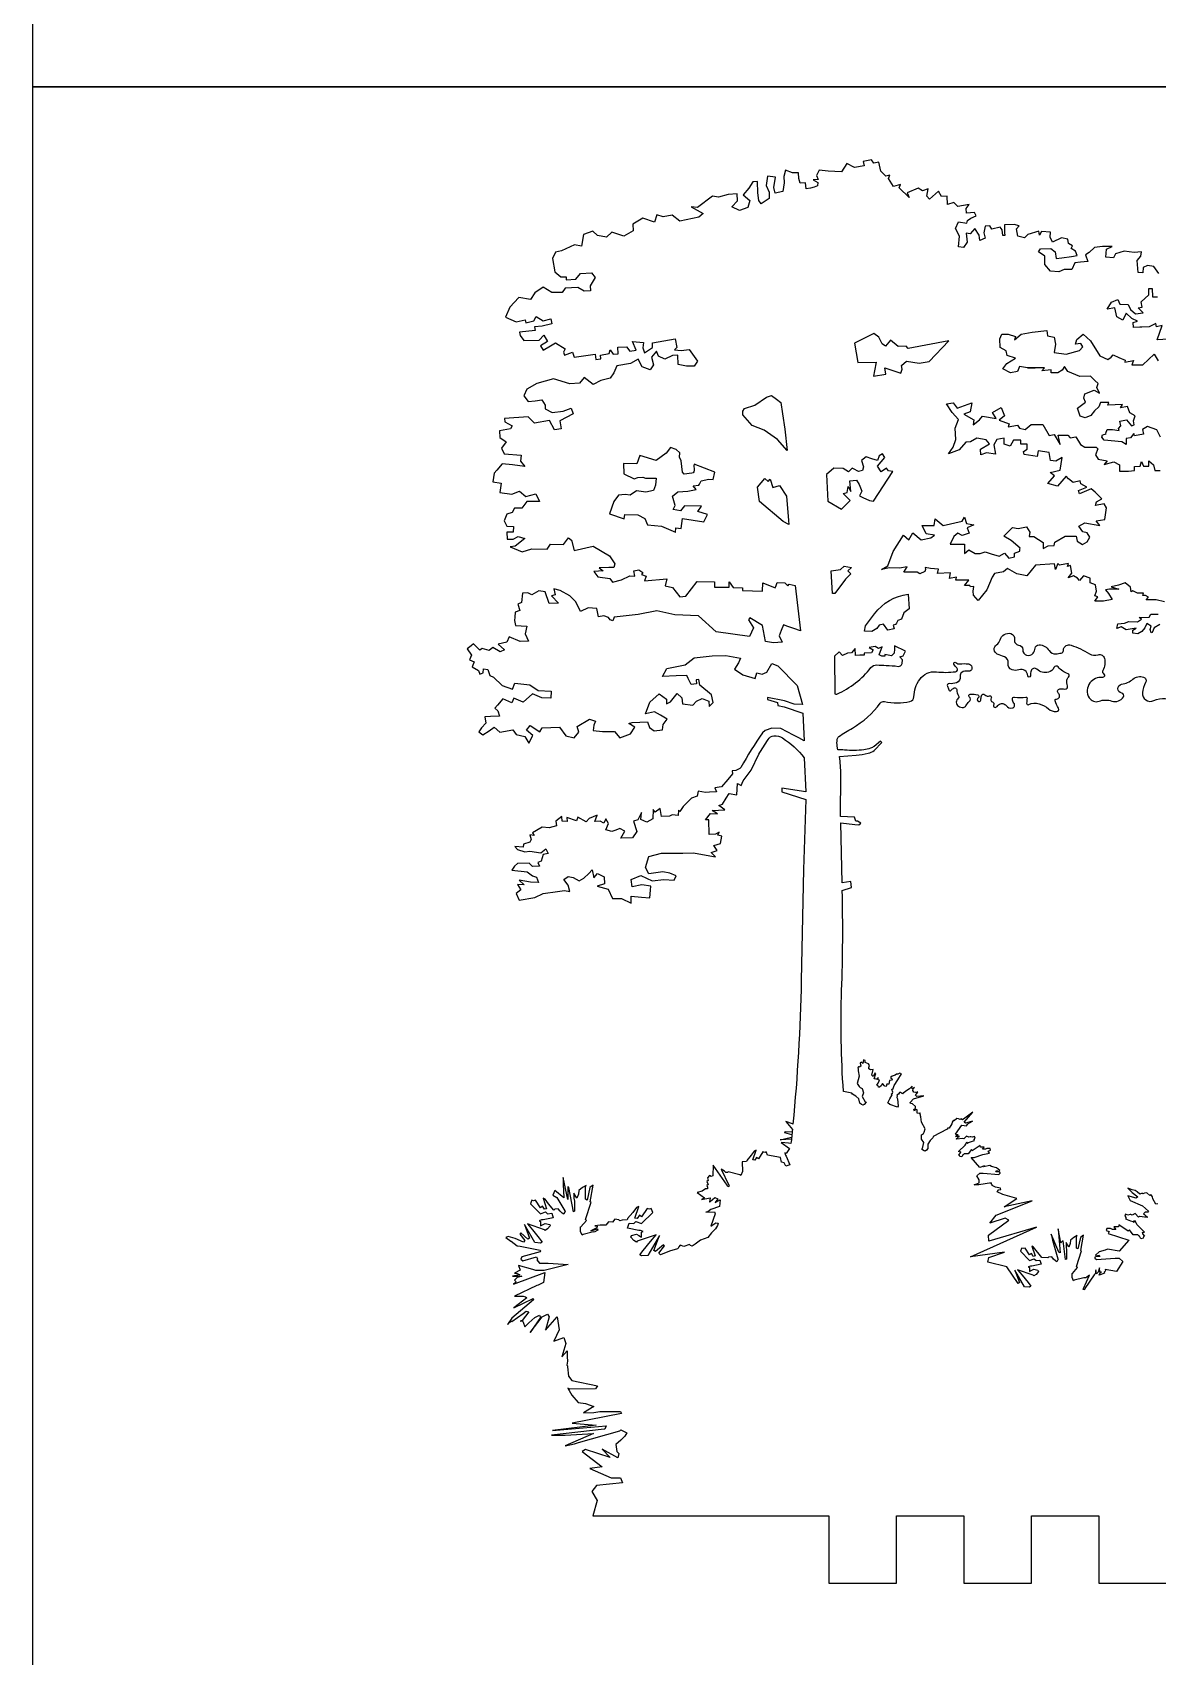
# Model space of a CAD drawing. Header units: millimetres. Extents: x 351 to 3123, y -188 to 617.
# Drawn here: x 350.5 to 517.2, y 54.1 to 295 of the extents above; entities that cross this region are included whole.
import ezdxf

# ---------------------------------------------------------------- set-up
doc = ezdxf.new("R2010")
doc.units = ezdxf.units.MM
doc.header["$LTSCALE"] = 25.4
doc.layers.add('animals', color=130, linetype='Continuous')
doc.layers.add('cut_through', color=3, linetype='Continuous')

msp = doc.modelspace()

# ---------------------------------------------------------------- linework, layer by layer
at = {"layer": 'animals'}
for points in [[(350.51, 286.92), (800.51, 286.92), (800.51, 616.92), (350.51, 616.92)], [(350.51, 49.32), (674.51, 49.32), (674.51, 286.92), (350.51, 286.92)]]:
    msp.add_lwpolyline(points, close=True, dxfattribs=at)
at = {"layer": 'cut_through'}
for points in [[(517.43, 259.23), (516.69, 260.29), (515.76, 260.43), (515.11, 260.1), (515.06, 259.34), (514.35, 259.39), (514.22, 261.16), (514.75, 261.78), (514.88, 262.46), (513.76, 262.35), (512.31, 262.53), (511.01, 262.16), (510.7, 261.56), (509.58, 261.66), (509.69, 262.82), (510.54, 263.23), (509.07, 263.24), (507.92, 263.09), (507.1, 262.34), (506.57, 261.98), (506.91, 261.02), (505.83, 260.89), (505, 260.8), (504.52, 259.8), (503.4, 259.8), (502.62, 259.46), (501.4, 259.58), (500.53, 260.54), (500.55, 261.8), (499.61, 262.46), (499.91, 262.89), (501.45, 262.96), (502.06, 262.46), (502.21, 261.44), (503.07, 261.56), (504.51, 261.77), (505.35, 261.89), (505.09, 262.56), (504.42, 262.95), (504.65, 263.35), (504.07, 263.69), (503.94, 264.32), (503.01, 264.54), (501.7, 263.87), (501.32, 264.6), (501.37, 265.38), (500.07, 265.46), (499.73, 264.93), (499.64, 265.52), (498, 265), (497.55, 264.53), (496.55, 264.76), (496.35, 265.85), (496.76, 266.3), (496, 266.49), (494.56, 266.46), (494.56, 265.3), (494.6, 264.87), (494.32, 264.84), (494.24, 265.71), (493.94, 266.08), (492.68, 265.79), (492.39, 266.3), (491.68, 266.26), (491.51, 265.28), (491.72, 264.48), (490.92, 264.13), (490.82, 264.92), (490.16, 265.89), (489.5, 265.11), (488.89, 265.22), (489.01, 263.87), (488.49, 263.1), (487.76, 263.16), (487.88, 264.78), (487.29, 265.9), (487.75, 266.89), (489, 266.67), (489.07, 267.07), (489.56, 267.41), (490.37, 267.79), (490.14, 268.27), (488.95, 268.19), (488.9, 268.89), (489.32, 269.44), (487.65, 269.15), (487.06, 269.77), (486.11, 269.46), (486.06, 270.69), (485.25, 270.66), (484.8, 271.43), (483.47, 270.25), (483.05, 270.72), (483.27, 271.77), (482.41, 271.47), (481.77, 271.9), (480.15, 271.21), (480.44, 270.52), (478.95, 271.92), (479.17, 272.41), (478.11, 272.11), (477.37, 273.31), (477.57, 273.81), (476.97, 273.66), (476.26, 274.41), (475.95, 275.73), (475.22, 275.57), (474.87, 276.06), (473.64, 275.84), (473.75, 275.21), (472.32, 274.96), (471.19, 275.53), (470.43, 274.28), (468.41, 274.39), (467.12, 274.53), (466.7, 273.74), (466.93, 273.16), (466.22, 273.1), (466.91, 272.72), (466.87, 272.23), (466.37, 272.05), (465.81, 271.86), (465.16, 271.79), (465.07, 272.68), (464.3, 272.61), (464.08, 273.31), (464.04, 274.16), (463.14, 274.16), (462.12, 274.54), (461.84, 273.6), (461.9, 272.68), (461.73, 271.37), (460.58, 271.12), (460.4, 271.99), (460.63, 273.49), (459.44, 273.67), (459.23, 272.27), (459.71, 271.31), (459.69, 270.33), (458.48, 269.58), (458.18, 270.06), (458.02, 271.17), (457.97, 272.85), (457.29, 272.83), (456.68, 271.88), (455.83, 270.87), (456.82, 270.05), (456.55, 269.03), (455.3, 268.55), (454.16, 269.1), (454.99, 270.02), (454.94, 271.02), (453.61, 270.95), (452.17, 270.57), (451.3, 270.71), (449.07, 269.03), (448.11, 269.13), (449.93, 268.13), (449.28, 267.57), (446.43, 267), (445.29, 267.88), (443.96, 267.63), (443.06, 267.93), (442.7, 266.86), (440.96, 267.44), (439.47, 266.56), (439.55, 265.54), (438.14, 264.74), (436.39, 265.37), (435.57, 264.61), (434.27, 264.88), (433.54, 265.52), (432.17, 265.03), (431.88, 263.28), (430.82, 263.46), (428.93, 262.57), (428.03, 262.38), (427.58, 261.44), (427.9, 259.5), (428.81, 258.73), (429.62, 258.74), (429.62, 258.29), (431.02, 258.4), (431.71, 259.21), (433.35, 259.33), (433.88, 258.63), (433.16, 257.41), (433.2, 256.64), (432.25, 256.59), (431.34, 257.15), (429.45, 257.06), (429.01, 256.39), (427.5, 256.42), (426.2, 257.18), (424.95, 256.36), (424.33, 255.38), (422.57, 255.65), (421.26, 254.24), (420.6, 252.76), (422.2, 252.06), (423.51, 252.37), (423.61, 251.93), (424.81, 252.22), (425.18, 252.83), (426.18, 252.23), (427.32, 252.5), (427.49, 251.77), (426.03, 251.43), (424.93, 251.3), (424.99, 250.78), (422.71, 250.51), (422.77, 250.04), (423.31, 249.3), (425.58, 249.32), (426.28, 250.1), (426.85, 249.15), (425.79, 248.52), (426.19, 247.85), (427.26, 248.49), (428.04, 248.97), (429.45, 248.04), (429.22, 247.58), (429.38, 247.14), (430.53, 247.55), (430.79, 246.83), (433.91, 247.29), (434.02, 246.47), (434.76, 246.58), (434.68, 247.1), (435.99, 247.37), (436.14, 247.91), (436.55, 247.28), (437.29, 247.31), (437.25, 248.3), (438.53, 248.35), (439.06, 247.7), (439.96, 247.87), (439.45, 249.13), (441.06, 248.98), (440.99, 248.19), (441.19, 247.47), (442.41, 248.27), (442.4, 248.97), (445.77, 249.54), (445.98, 248.28), (445.65, 247.93), (446.67, 247.8), (447.84, 247.95), (449.08, 246.24), (448.57, 245.51), (447.43, 245.5), (446.21, 245.74), (446.13, 247.12), (445.35, 247.08), (444.23, 246.52), (443.3, 246.99), (443, 247.69), (442.24, 246.82), (442.56, 245.67), (442.07, 244.96), (440.89, 245.41), (440.27, 246.51), (439.12, 245.86), (437.13, 245.54), (436.66, 244.49), (436.13, 243.73), (434.74, 243.38), (433.6, 242.78), (432.27, 243.81), (431.6, 242.96), (430.13, 242.86), (427.75, 243.62), (425.27, 242.94), (423.77, 242.06), (423.34, 241.08), (423.97, 240.24), (424.99, 240.36), (425.99, 240.48), (426.47, 239.68), (426.5, 239.15), (427.54, 238.63), (429.18, 238.83), (430.35, 239.25), (430.65, 238.43), (428.66, 237.39), (428.85, 236.19), (427.86, 236.03), (427.13, 237.43), (424.92, 237.02), (423.97, 237.95), (420.48, 237.74), (420.51, 237.21), (421.6, 236.64), (421.36, 236.18), (419.73, 235.89), (419.79, 234.91), (420.69, 234.29), (420.03, 233.35), (420.4, 232.5), (422.93, 232.3), (422.86, 231.42), (423.47, 230.63), (421.64, 230.84), (420.13, 231.01), (419.34, 230.08), (418.95, 229.61), (418.76, 228.33), (419.96, 228.15), (419.75, 226.76), (421.54, 226.49), (422.71, 226.95), (423.61, 226.17), (425.1, 226.56), (425.64, 225.41), (423.77, 225.41), (423.02, 224.45), (421.95, 224.41), (421.6, 223.79), (420.8, 223.52), (420.42, 222.54), (420.81, 221.76), (421.79, 221.72), (421.75, 220.85), (420.83, 220.89), (420.85, 219.81), (421.77, 219.83), (422.51, 220.25), (423.47, 219.92), (422.03, 218.82), (421.29, 218.69), (423.06, 217.98), (424.5, 218.42), (426.81, 218.34), (427.26, 219.09), (429.19, 219.04), (429.96, 220.01), (430.38, 219.67), (430.79, 218.15), (433.61, 218.79), (436.01, 217.34), (436.82, 216.17), (436.68, 215.63), (435.91, 215.61), (434.51, 215.58), (435.08, 215.16), (433.71, 215.06), (434.3, 214.24), (436.07, 214.01), (436.48, 213.48), (437.78, 213.79), (439.06, 214.42), (439.78, 214.37), (439.62, 215.12), (440.36, 215.27), (440.97, 214.91), (440.78, 214.59), (441.47, 214.35), (441.23, 213.67), (444.5, 213.97), (444.27, 212.91), (445.36, 212.67), (446.45, 211.27), (447.33, 211.39), (449, 213.56), (451.61, 213.53), (451.6, 212.73), (453.74, 212.7), (453.75, 213.49), (454.34, 212.66), (455.73, 212.61), (455.72, 212.2), (458.72, 212.1), (458.76, 213.34), (460.58, 212.61), (460.72, 212.98), (460.89, 213.4), (462.01, 213.37), (462.43, 212.93), (462.67, 213.15), (463.54, 212.95), (464.33, 206.24), (463.34, 206.6), (462.44, 206.86), (462.44, 206.86), (462.44, 206.86), (462.44, 206.86), (461.79, 207.11), (461.49, 206.3), (461.19, 205.49), (461.6, 204.56), (460.34, 204.47), (459.14, 204.65), (458.71, 207.01), (456.82, 208.16), (456.62, 207.85), (457.36, 206.68), (456.79, 205.42), (456.79, 205.42), (451.83, 206.07), (449.23, 208.45), (445.7, 208.59), (443.04, 209.23), (440.27, 208.64), (436.74, 208.27), (436.54, 207.74), (436.14, 207.89), (435.86, 208.23), (435.19, 208.46), (434.38, 208.3), (434.17, 209.57), (432.84, 209.64), (431.75, 209.09), (431.03, 210.53), (430.16, 211.44), (428.71, 212.21), (427.76, 212.47), (427.99, 211.57), (427.44, 211.43), (428.46, 210.34), (427.09, 210.31), (426.48, 212.04), (425.57, 212.17), (424.5, 211.56), (423.94, 211.88), (423.13, 211.83), (422.98, 210.42), (422.42, 210.19), (422.73, 209.25), (422.06, 209.03), (421.99, 208.26), (421.95, 207.79), (422.1, 207.02), (423.75, 206.93), (423.52, 205.78), (424, 204.72), (422.79, 204.64), (421.16, 205.34), (420.81, 204.54), (419.55, 204.28), (420.48, 203.4), (419.81, 203.12), (418.73, 203.78), (418.18, 203.32), (417.16, 203.64), (416.81, 203.39), (415.86, 204.33), (415.53, 204), (414.92, 203.56), (415.56, 202.65), (415.26, 201.94), (415.98, 201.63), (415.68, 200.91), (416.59, 200.36), (416.82, 199.81), (417.28, 200), (417.35, 200.59), (417.99, 200.52), (418.29, 199.61), (418.83, 199.39), (420.14, 198.15), (421.67, 197.6), (421.99, 198.48), (424.22, 198.25), (425.46, 197.4), (427.39, 197.31), (427.34, 196.26), (426, 196.32), (424.63, 196.89), (423.25, 195.65), (421.85, 196.24), (421.57, 195.58), (420.21, 196.15), (419.43, 195.23), (419.03, 194.75), (419.48, 194.37), (419.71, 193.6), (418.38, 193.53), (417.54, 193.48), (417.72, 192.53), (417.07, 191.86), (416.64, 191.26), (417.24, 190.83), (418.2, 191.43), (418.93, 191.94), (419.76, 191.21), (421.72, 191.58), (422.21, 190.85), (423.5, 190.55), (424.07, 189.59), (424.65, 190.73), (423.72, 191.52), (424.29, 192.19), (425.7, 191.28), (426.07, 191.86), (428.64, 191.97), (429.55, 190.68), (430.77, 190.4), (431.48, 191.24), (431.24, 192.08), (433.08, 193.16), (433.93, 192.83), (433.71, 192.25), (433.6, 191.48), (434.98, 191.29), (436.75, 191.3), (437.57, 190.36), (439.12, 190.95), (439.76, 191.96), (438.87, 192.52), (439.39, 192.67), (441.66, 192.73), (441.93, 191.91), (442.65, 191.42), (443.88, 191.58), (443.98, 192.33), (444.59, 193.16), (443.57, 193.75), (442.69, 194.25), (441.34, 193.92), (441.98, 195.64), (443.41, 196.91), (444.48, 196.11), (444.47, 195.42), (445.07, 195.73), (446.04, 196.93), (446.73, 196.32), (446.82, 195.4), (448.37, 195.22), (448.94, 195.82), (449.78, 196.19), (450.74, 195.83), (450.79, 195.02), (451.41, 195.6), (451.12, 196.74), (449.43, 198.19), (449.28, 199.05), (448.85, 198.97), (448.91, 198.38), (448.11, 198.29), (447.7, 199.17), (447.48, 199.64), (445.91, 199.56), (443.88, 199.47), (444.52, 200.65), (447.23, 201.21), (448.58, 202.22), (451.23, 202.52), (453.28, 202.57), (455.43, 202.18), (455.43, 202.18), (455.43, 202.18), (455.43, 202.18), (455.15, 201.48), (454.54, 200.58), (455.8, 199.72), (457.6, 199.18), (457.84, 200), (458.67, 199.81), (459.32, 200.1), (460.08, 201.42), (460.98, 201.04), (463.84, 198.12), (464.64, 195.3), (463.41, 195.37), (461.98, 195.85), (459.46, 196.38), (459.43, 196.07), (460.94, 195.62), (460.97, 195.16), (461.92, 194.96), (464.66, 194.03), (464.86, 189.92), (464.06, 190.36), (463.28, 190.77), (461.41, 191.78), (460.09, 191.81), (459.09, 191.44), (458.68, 191.12, 0.020557), (455.51, 185.99, -0.109955), (454.74, 185.54), (454.22, 185.49), (454.26, 185.05), (453.57, 184.21), (452.62, 183.09), (451.64, 182.95), (451.87, 182.38), (450.85, 182.32), (450.25, 182.29), (449.18, 182.49), (449.04, 181.75), (448.17, 181.42), (447.35, 180.59), (446.94, 180.18), (446.47, 179.46), (446.27, 179.66), (446.19, 178.87), (445.29, 178.96), (444.94, 178.76), (443.74, 178.72), (443.53, 179.9), (442.81, 179.35), (442.52, 179.73), (442.43, 178.38), (441.55, 177.89), (440.65, 178.26), (440.79, 179.29), (440.23, 178.23), (439.58, 178.02), (440.07, 176.51), (439.43, 175.57), (437.71, 175.49), (438.28, 176.53), (437.58, 176.92), (436.94, 176.7), (436.35, 176.5), (435.47, 176.72), (435.89, 177.66), (435.49, 178.34), (435.17, 177.74), (434.62, 178.03), (433.87, 177.98), (434.21, 178.92), (432.99, 178.42), (432.55, 177.92), (431.33, 178.59), (431.14, 178.05), (429.72, 178.56), (429.75, 177.98), (429.02, 178.01), (428.95, 178.72), (428.09, 178.02), (428.17, 177.34), (427.1, 177.02), (426.07, 177.15), (424.62, 176.29), (424.87, 175.87), (424.22, 175.97), (424.42, 175.3), (424.2, 174.92), (423.26, 174.61), (423.22, 174.14), (421.98, 174.24), (422.39, 173.81), (423.47, 173.46), (424.24, 173.58), (425.84, 173.3), (426.61, 173.93), (426.94, 173.23), (426.18, 173.08), (425.92, 172.08), (425.42, 171.88), (425.65, 171.36), (424.6, 171.28), (424.14, 171.8), (422.39, 171.72), (421.94, 171.33), (421.56, 170.73), (423.81, 170.53), (424.63, 169.89), (425.21, 169.71), (425.5, 168.92), (424.33, 168.97), (422.63, 169.26), (423.39, 168.56), (422.37, 168.63), (422.89, 167.83), (422.21, 167.31), (422.65, 166.29), (424.94, 166.68), (426.2, 167.29), (428.33, 167.6), (429.37, 167.75), (430.13, 167.59), (429.91, 168.54), (429.27, 169.36), (429.92, 169.82), (430.63, 169.68), (431.55, 169.18), (432.23, 169.55), (432.95, 170.24), (433.48, 170.8), (433.71, 169.64), (434.27, 170.27), (435.24, 169.74), (435.3, 168.75), (434.21, 168.4), (435.84, 167.95), (436.46, 166.55), (437.82, 166.56), (439.23, 165.85), (439.23, 166.9), (440.75, 166.76), (442, 166.65), (442.1, 167.77), (442.16, 168.38), (440.81, 168.6), (439.39, 168.3), (439.23, 169.37), (440.65, 169.97), (442.37, 169.17), (444.06, 169.36), (445.6, 169.27), (445.89, 169.89), (444.96, 170.33), (443.93, 170.53), (441.87, 170.22), (441.37, 171.15), (441.85, 172.77), (443.71, 173.25), (446.87, 173.25), (448.45, 173.33), (449.82, 173.07), (451.75, 172.71), (451.11, 173.38), (451.96, 173.68), (451.47, 174.41), (452.48, 174.7), (452.69, 175.8), (452.08, 175.92), (452.28, 176.37), (451.72, 176.11), (450.82, 176.02), (450.77, 178.24), (450.25, 178.22), (450.98, 179.15), (452.01, 179.13), (451.23, 179.62), (453.12, 179.69), (452.23, 180.35), (452.78, 180.56), (453.32, 181.42), (453.77, 182.13), (454.92, 181.94), (454.99, 183.58), (455.52, 183.31), (455.85, 183.98), (457, 185.59), (458.14, 187.93, 0.011211), (459.53, 190.13, -0.240642), (460.4, 190.67, -0.166017), (461.67, 190.36, -0.082804), (464.89, 187.42), (465.14, 182.39), (461.58, 182.89), (461.56, 182.35), (465.14, 181.25), (464.8, 170.84), (464.45, 154.41, -0.018519), (463.21, 133.09), (463.15, 133.16), (462.18, 133.49), (463.13, 132.31, -0.001798), (462.92, 130.24), (462.54, 130.27), (461.48, 130.38), (462.7, 129.46), (462.2, 128.72), (462.03, 128.85), (462.1, 128.49), (462.22, 128.32), (462.76, 127.04), (462.14, 126.86), (461.89, 127.35), (461.51, 127.43), (461.35, 128.14), (459.45, 128.51), (459.31, 128.91), (459.24, 128.98), (459.04, 128.91), (458.76, 128.97), (458.1, 127.94), (457.82, 128.14), (457.55, 127.73), (457.28, 127.79), (457.74, 129.23), (457.47, 129.09), (457, 128.47), (456.39, 127.71), (456.4, 127.64), (456.33, 127.57), (455.71, 127.49), (455.74, 126.06), (455.5, 125.48), (455.33, 125.56), (453.6, 126), (453.5, 125.94), (453.26, 125.94), (453.09, 126.1), (452.59, 126.42), (453.7, 124.04), (453.78, 123.88), (453.54, 123.79), (453.45, 124.04), (451.4, 127.01), (451.36, 125.41), (451.11, 125.32), (450.86, 125.49), (450.54, 125.15), (450.63, 124.74), (450.46, 124.57), (450.64, 124.16), (450.47, 123.99), (450.56, 123.74), (450.56, 123.5), (450.23, 123.49), (449.74, 123.15), (449, 122.98), (450.09, 122.17), (449.68, 121.91), (450.92, 122.14), (450.84, 121.51), (450.92, 121.6), (451.66, 122.19), (452.08, 122.03), (451.67, 121.45), (452.41, 121.87), (452.34, 120.88), (451.02, 120.44), (450.62, 120.1), (450.29, 120.02), (451.61, 120.08), (451.7, 119.79), (451.06, 117.96), (451.8, 118.47), (452.13, 118.39), (452.05, 118.06), (451.73, 117.56), (451.16, 116.97), (450.59, 116.3), (449.51, 115.9), (449.11, 115.61), (448.71, 115.28), (448.3, 115.02), (448.05, 115.08), (447.87, 115.23), (447.04, 114.96), (446.49, 115.16), (446.28, 114.89), (446.15, 114.61), (446.08, 114.61), (444.92, 114.28), (443.59, 113.7), (443.35, 113.95), (444.17, 115.03), (444.01, 115.19), (442.85, 114.2), (442.6, 114.37), (443.43, 116.6), (441.69, 113.62), (440.78, 113.54), (440.53, 113.7), (441.03, 114.37), (442.11, 115.69), (442.93, 116.68), (440.12, 115.73), (440.04, 115.61), (439.62, 115.85), (439.21, 116.35), (439.29, 116.6), (440.04, 116.76), (440.37, 116.6), (440.78, 116.35), (440.78, 117.09), (441.03, 117.18), (440.62, 117.34), (440.37, 117.34), (438.71, 117.67), (438.96, 118.42), (439.62, 118.34), (439.95, 118.67), (440.78, 118.34), (442.44, 119.99), (442.27, 120.49), (442.19, 120.57), (441.94, 120.49), (441.61, 120.57), (440.78, 119.33), (440.45, 119.58), (440.12, 119.08), (439.79, 119.16), (440.37, 120.9), (440.04, 120.74), (439.46, 119.99), (438.71, 119.08), (438.71, 119), (438.63, 118.91), (437.89, 118.83), (437.55, 118.75), (437.39, 118.91), (436.81, 119), (436.48, 118.58), (435.9, 118.61), (435.47, 118.13), (434.63, 118.13), (433.86, 118.03), (434.21, 117.94), (434.13, 117.73), (433.24, 117.29), (434.23, 117.57), (434.29, 117.36), (433.77, 117.09), (433.66, 117.14), (432.1, 116.72), (431.95, 116.65), (431.73, 117.17), (431.73, 117.84), (431.8, 117.84), (432.63, 118.82), (432.48, 118.97), (433.3, 121.52), (433.15, 121.59), (433.6, 124.06), (433.11, 123.69), (432.7, 121.82), (432.48, 121.97), (432.48, 123.84), (432.55, 123.99), (432.03, 123.69), (431.5, 123.24), (431.43, 122.72), (431.2, 122.12), (430.75, 122.86), (430.75, 122.12), (430.83, 121.67), (430.83, 120.17), (430.68, 120.09), (430, 123.69), (429.84, 123.86), (429.87, 121.9), (429.14, 125.19), (429.14, 124.21), (429.25, 122.15), (427.92, 123.27), (427.61, 122.58), (428.24, 122.22), (429.4, 120.24), (429.48, 120.17), (429.25, 119.72), (429.03, 119.87), (428.73, 120.17), (428.43, 120.54), (427.91, 120.47), (427.78, 120.34), (427.01, 121.29), (426.48, 121.97), (426.18, 122.12), (426.71, 120.54), (426.41, 120.47), (426.11, 120.92), (425.81, 120.69), (425.06, 121.82), (424.76, 121.74), (424.53, 121.82), (424.46, 121.74), (424.31, 121.29), (425.81, 119.79), (426.56, 120.09), (426.86, 119.79), (427.46, 119.87), (427.68, 119.19), (426.18, 118.89), (425.96, 118.89), (425.58, 118.74), (425.81, 118.67), (425.81, 117.99), (426.18, 118.22), (426.48, 118.37), (427.16, 118.22), (427.23, 117.99), (426.86, 117.55), (426.48, 117.32), (426.41, 117.43), (423.86, 118.29), (424.61, 117.4), (425.58, 116.2), (426.03, 115.6), (425.81, 115.45), (424.98, 115.52), (423.41, 118.22), (424.16, 116.2), (423.93, 116.05), (422.89, 116.95), (422.74, 116.8), (423.48, 115.82), (423.26, 115.6), (422.06, 116.12), (421.01, 116.42), (420.64, 116.27), (421.39, 115.75), (421.46, 115.75), (422.36, 115.07), (422.81, 115), (425.73, 114.4), (425.81, 114.32), (425.73, 114.17), (423.04, 113.42), (422.89, 113.05), (423.19, 112.82), (425.21, 113.42), (425.36, 113.12), (425.28, 112.97), (425.66, 112.49), (426.93, 112.49), (429.92, 112.3), (426.33, 111.4), (425.13, 111.4), (424.68, 111.55), (422.55, 112.14), (422.81, 111.44), (421.96, 110.98), (422.36, 110.95), (422.73, 110.74), (421.67, 110.53), (423.02, 110.55), (422.36, 110.36), (421.96, 109.96), (422.18, 109.73), (422.01, 109.51), (421.79, 109.34), (426.43, 111.08), (426.22, 109.62), (425.43, 109.22), (425.26, 109.16), (421.96, 107.57), (423.22, 107.58), (423.59, 107.5), (423.78, 107.35), (421.87, 105.86), (424.69, 107.23), (424.77, 107.06), (421.53, 104.33), (420.93, 103.39), (421.45, 103.9), (421.53, 103.82), (423.24, 105.01), (423.66, 105.35), (424.09, 105.27), (423.07, 103.99), (422.81, 103.9), (423.11, 103.92), (423.24, 103.73), (423.5, 103.06), (424.09, 103.65), (424.94, 104.41), (425.63, 104.76), (425.8, 104.41), (424.26, 102.2), (426.04, 104.54), (426.82, 104.93), (427.08, 104.5), (426.52, 102.54), (428.27, 104.5), (428.59, 102.58), (427.76, 100.92), (429.24, 101.46), (429.55, 100.58), (428.96, 98.61), (429.76, 99.47), (429.76, 98.61), (429.81, 97.93), (429.72, 97.33), (429.81, 97.25), (429.81, 97.08), (429.96, 95.71), (430.44, 95.1), (434.27, 94.3), (433.96, 93.83), (430.14, 93.8), (429.83, 93.95), (430.46, 92.89), (431.38, 91.82), (432.45, 91.68), (433.68, 91.23), (432.16, 90.3), (433.69, 90.32), (434.6, 90.48), (437.66, 90.5), (437.82, 90.2), (430.49, 88.76), (434.04, 88.47), (427.6, 87.66), (435.54, 88.34), (435.32, 87.88), (435.24, 87.88), (427.45, 86.97), (429.44, 86.99), (433.66, 87.24), (429.45, 85.39), (430.83, 85.7), (431.44, 85.86), (437.54, 87.6), (437.69, 87.75), (438.61, 87.3), (438.31, 86.84), (437.7, 86.22), (436.94, 85.61), (437.1, 84.54), (437.41, 84.23), (437.27, 83.62), (434.94, 84.92), (436.14, 83.66), (432.48, 84.87), (431.95, 84.54), (434.92, 82.29), (433.1, 82.04), (436.26, 80.63), (437.64, 80.63), (437.97, 79.91), (434.12, 79.53), (433.42, 78.63), (434.21, 77.29), (433.55, 75.01)], [(445.81, 220.83), (445.84, 221.53), (446.65, 221.43), (446.84, 222.92), (450, 222.4), (450.57, 223.49), (449.14, 223.95), (449.67, 224.72), (447.16, 224.8), (446.56, 224.02), (445.46, 224.24), (445.75, 224.85), (445.75, 224.85), (445.75, 224.85), (445.75, 224.85), (445.34, 226.22), (446.13, 226.83), (447.61, 226.94), (448.85, 227.21), (448.43, 227.75), (449.26, 227.82), (449.26, 227.82), (449.37, 228.01), (449.59, 228.47), (450.73, 228.74), (450.73, 228.74), (451.39, 228.67), (451.39, 228.67), (451.62, 229.79), (448.57, 230.94, 0.114356), (448.59, 230.15, -0.449854), (448.24, 229.63), (447.08, 229.47), (446.83, 229.78), (446.83, 229.78), (446.83, 229.78), (446.83, 229.78), (446.65, 231.45), (446.42, 232), (446.43, 232.63), (445.92, 233.15), (445.07, 233.43), (444.41, 232.6), (444.41, 232.6), (442.96, 231.5), (442.96, 231.5), (440.53, 232.23), (440.53, 232.23), (440.53, 232.23), (440.53, 232.23), (440.07, 231), (438.1, 231.04), (438.14, 229.53), (439.68, 228.78), (440.2, 228.99), (440.95, 229.03), (440.95, 229.03), (441.38, 228.88), (442.18, 228.87), (442.94, 228.87), (442.84, 227.86), (442.84, 227.86), (442.53, 227.05), (442.53, 227.05), (442.53, 227.05), (441.39, 226.79), (440.02, 226.98), (439.09, 226.37), (438.35, 226.48), (438.35, 226.48), (437.35, 226.35), (436.68, 225.41), (436.68, 225.41), (436.05, 223.58), (436.05, 223.58), (436.05, 223.58), (438.2, 222.83), (438.28, 223.48), (440.24, 223.42), (440.24, 223.42), (440.24, 223.42), (441.26, 222.88), (441.64, 221.94), (441.64, 221.94), (443.74, 221.76), (445.81, 220.86)], [(517.27, 121.29), (517, 121.24), (516.53, 122.03), (516.48, 122.29), (516.27, 122.66), (516.11, 122.5), (515.64, 122.92), (515.32, 122.87), (515.06, 122.76), (514.96, 122.87), (514.64, 122.71), (514.22, 123.03), (513.91, 123.26), (513.46, 123.36), (513.46, 123.36), (513.46, 123.36), (512.86, 123.6), (513.46, 122.97), (514.33, 122.29), (514.1, 122.11), (512.86, 122.45), (513.17, 121.79), (513.17, 121.79), (513.17, 121.79), (515.02, 120.98), (515.9, 120.19), (515.8, 120.03), (515.43, 120.03), (515.17, 119.77), (515.17, 119.77), (515.32, 119.67), (515.48, 119.56), (515.74, 119.3), (515.69, 119.25), (514.59, 119.4), (514.43, 119.3), (513.91, 119.82), (513.49, 119.61), (513.28, 119.67), (513.17, 119.69), (512.86, 119.61), (512.49, 119.72), (512.38, 119.46), (512.59, 119.19), (512.49, 119.04), (513.22, 118.77), (513.59, 118.67), (513.75, 118.51), (513.85, 118.83), (514.06, 118.41), (514.17, 118.2), (515.32, 117.09), (515.06, 116.99), (514.96, 117.04), (515.01, 116.83), (515.32, 116.46), (515.17, 116.36), (515.11, 116.2), (514.75, 116.1), (514.59, 116.46), (514.54, 116.46), (514.33, 116.67), (513.64, 116.67), (513.07, 117.41), (513.07, 117.41), (512.91, 117.2), (511.49, 118.14), (511.44, 117.85), (510.78, 117.85), (511.07, 117.49), (510.55, 117.49), (510.28, 117.62), (509.71, 117.62), (509.65, 117.3), (510.07, 117.15), (509.92, 116.88), (512.99, 115.87), (511.57, 114.24), (509.81, 114.57), (509.5, 114.42), (508.6, 114.15), (508.03, 113.68), (508.08, 113.63), (508.08, 113.58), (508.6, 113.68), (508.71, 113.47), (508.18, 113.47), (507.97, 113.37), (507.97, 113.21), (508.18, 113), (510.97, 113.23), (511.54, 113.23), (512.12, 112.74), (511.14, 111.24), (509.5, 111.53), (509.55, 111.32), (509.34, 111.16), (509.39, 111), (508.76, 110.74), (508.58, 110.7), (508.73, 111.03), (508.92, 111.14), (508.69, 111.15), (508.69, 111.15), (508.66, 111.78), (508.46, 111.16), (508.18, 110.89), (508.12, 111.51), (507.98, 110.89), (507.84, 110.75), (506.48, 108.71), (506.41, 108.5), (506.21, 108.57), (506.27, 108.71), (507.16, 110.69), (506.75, 110.41), (506.62, 110.28), (506.41, 110.28), (506.33, 110.32), (504.91, 109.94), (504.77, 109.87), (504.57, 110.35), (504.57, 110.96), (504.64, 110.96), (505.39, 111.85), (505.25, 111.98), (506, 114.3), (505.86, 114.37), (506.27, 116.62), (505.83, 116.28), (505.45, 114.58), (505.25, 114.71), (505.25, 116.42), (505.32, 116.56), (504.84, 116.28), (504.36, 115.87), (504.29, 115.4), (504.09, 114.85), (503.68, 115.53), (503.68, 114.85), (503.75, 114.44), (503.75, 113.07), (503.61, 113.01), (503.24, 115.79), (502.93, 115.49), (502.52, 117.58), (502.79, 114.03), (502.64, 114.11), (501.5, 116.76), (501.63, 116.15), (501.7, 115.87), (502.45, 113.14), (502.52, 113.07), (502.32, 112.67), (502.11, 112.8), (501.84, 113.07), (501.56, 113.42), (501.09, 113.35), (500.98, 113.25), (500.11, 113.34), (498.86, 114.87), (498.63, 114.99), (499.11, 113.55), (498.83, 113.48), (498.56, 113.89), (498.29, 113.69), (497.61, 114.71), (497.33, 114.64), (497.13, 114.71), (497.06, 114.64), (496.92, 114.24), (498.29, 112.87), (498.97, 113.14), (499.24, 112.87), (499.79, 112.94), (499.99, 112.32), (498.63, 112.05), (498.42, 112.05), (498.08, 111.91), (498.29, 111.85), (498.29, 111.23), (498.63, 111.44), (498.9, 111.57), (499.52, 111.44), (499.59, 111.23), (499.24, 110.82), (498.9, 110.62), (498.83, 110.72), (496.51, 111.51), (497.2, 110.69), (498.08, 109.59), (498.49, 109.05), (498.29, 108.91), (497.54, 108.98), (496.1, 111.44), (496.79, 109.59), (496.58, 109.46), (494.93, 111.93), (492.1, 112.61), (492.26, 113.3), (494.56, 114.11), (489.54, 113.41), (499.32, 117.82), (492.25, 115.76), (492.18, 116.61), (495.23, 118.83), (494.66, 119.14), (492.37, 118.4), (493.32, 119.57), (498.68, 121.74), (494.52, 120.85), (496.37, 122.09), (494.3, 122.66), (493.46, 123.06), (493.64, 123.23), (493.64, 123.36), (494.03, 123.41), (493.99, 123.58), (493.24, 123.76), (492.72, 123.97), (492.76, 124.11), (492.59, 124.24), (492.63, 124.41), (490.75, 124.08), (490.09, 124.08), (490.81, 124.41), (490.81, 124.85), (490.44, 125.42), (490.92, 125.83), (491.4, 125.83), (493.72, 125.64), (493.9, 125.81), (493.9, 125.94), (493.72, 126.03), (493.29, 126.03), (493.37, 126.21), (493.81, 126.12), (493.81, 126.16), (493.85, 126.21), (493.37, 126.6), (492.63, 126.82), (492.37, 126.95), (491.45, 126.77), (491.6, 126.91), (490.92, 126.64), (489.61, 128.15), (490.09, 128.15), (491.36, 128.57), (492.32, 128.79), (492.15, 129.09), (492.5, 129.22), (492.45, 129.49), (491.97, 129.49), (491.75, 129.38), (491.32, 129.38), (491.56, 129.68), (491.01, 129.68), (490.97, 129.92), (489.79, 129.14), (489.65, 129.31), (489.65, 129.31), (489.17, 128.7), (488.6, 128.7), (488.43, 128.52), (488.39, 128.52), (488.25, 128.22), (487.95, 128.31), (487.9, 128.44), (487.77, 128.52), (488.04, 128.83), (488.08, 129.01), (487.99, 128.96), (487.77, 129.05), (488.74, 129.97), (488.82, 130.14), (489, 130.49), (489.09, 130.23), (489.22, 130.36), (489.52, 130.45), (490.14, 130.67), (490.05, 130.8), (490.22, 131.02), (490.14, 131.24), (489.83, 131.15), (489.57, 131.22), (489.48, 131.19), (489.3, 131.15), (488.95, 131.32), (488.52, 130.89), (488.39, 130.97), (487.47, 130.84), (487.42, 130.89), (487.64, 131.11), (487.77, 131.19), (487.9, 131.28), (487.29, 131.28), (487.69, 131.5), (487.38, 131.5), (487.29, 131.63), (488.25, 132.94), (488.93, 132.85), (489.15, 133.13), (489.15, 133.13), (489.83, 133.51), (488.79, 133.23), (488.6, 133.38), (489.89, 134.89), (488.69, 133.99), (488.34, 133.73), (488.08, 133.86), (487.99, 133.77), (487.77, 133.86), (487.51, 133.91), (487.12, 133.56), (486.99, 133.69), (486.81, 133.38), (486.77, 133.16), (486.37, 132.51), (486.15, 132.55), (486.15, 132.51), (486.07, 132.33), (483.97, 131.24), (483.92, 131.06), (483.53, 130.67), (483.2, 130.14), (483.2, 129.49), (483, 129.22), (482.83, 129.09), (482.65, 129.14), (482.26, 129.4), (482.39, 129.49), (482.61, 130.36), (482.28, 130.84), (482.28, 131.5), (482.57, 131.72), (482.65, 131.89), (482.83, 132.42), (482.26, 133.38), (482.17, 134.17), (482.09, 134.52), (482.13, 134.61), (482, 134.78), (481.91, 134.69), (481.63, 134.74), (481.63, 135.22), (481.39, 135.31), (481.25, 135.04), (481.14, 135.27), (481.39, 135.44), (481.36, 135.71), (480.94, 136.09), (480.65, 136.15), (480.56, 136.31), (481.09, 136.86), (482.61, 137.27), (481.55, 137.17), (481.34, 137.43), (481.39, 137.44), (481.52, 137.61), (481.56, 137.62), (481.72, 137.89), (481.49, 137.74), (481.43, 137.77), (481.15, 137.83), (480.99, 138.06), (481, 138.19), (481.09, 138.36), (481.23, 138.53), (481.04, 138.39), (480.9, 138.39), (480.85, 138.43), (480.9, 138.71), (480.47, 138.32), (479.96, 138), (479.92, 137.99), (479.67, 137.74), (479.62, 137.77), (479.44, 137.59), (479.16, 137.79), (479.02, 137.79), (478.87, 137.53), (478.59, 137.4), (478.66, 137.29), (478.59, 137.04), (478.69, 136.84), (478.81, 135.74), (478.71, 135.62), (477.56, 135.99), (477.27, 136.23), (477.56, 136.85), (477.94, 137.45), (477.78, 137.55), (477.96, 137.69), (478.01, 137.84), (477.87, 138.21), (478.05, 138.39), (478.21, 138.8), (478.74, 139.67), (479.32, 140.55), (479.06, 140.66), (478.75, 140.48), (478.55, 140.52), (478.37, 140.36), (477.91, 140.23), (477.65, 140), (477.87, 139.88), (477.94, 139.77), (477.81, 139.59), (477.5, 139.56), (477.42, 139.03), (477.15, 139.01), (477.02, 138.66), (476.82, 138.74), (476.48, 139.14), (476.27, 138.77), (476.05, 138.57), (475.87, 138.57), (475.86, 138.75), (475.65, 138.87), (475.83, 139.19), (476.04, 139.61), (475.84, 139.65), (475.84, 140.01), (475.67, 139.78), (475.49, 139.78), (475.26, 139.81), (475.5, 140.6), (475.35, 140.65), (475.11, 140.18), (474.89, 140.34), (475.11, 141.17), (474.71, 141.15), (474.44, 141.31), (474.48, 141.5), (474.54, 141.79), (474.43, 142.03), (473.92, 142.21), (473.93, 142.53), (473.67, 142.64), (473.56, 142.07), (473.36, 142.28), (473.15, 142.14), (473.28, 141.67), (473.01, 141.56), (472.91, 141.62), (472.83, 141.41), (472.89, 141.34), (472.9, 140.98), (473.02, 140.2), (472.72, 139.12), (473.03, 138.66), (473.16, 138.51), (473.49, 138.38), (473.67, 137.74), (473.47, 137.19), (473.92, 136.41), (474.06, 136.36), (473.75, 136), (473.6, 135.91), (473.39, 135.99), (473.13, 136.19), (472.96, 136.83), (472.51, 137.25), (472.02, 137.52), (471.94, 137.68), (470.7, 137.95, -0.026527), (470.43, 152.93, 0.01431), (470.52, 167.74), (471.89, 168.18), (471.78, 169.08), (470.5, 168.85), (470.29, 177.79), (472.39, 177.51), (472.98, 177.47), (473.27, 177.73), (472.8, 178), (472.53, 178.02), (472.34, 178.59), (470.27, 178.69), (470.31, 184.9, 0.041273), (470.09, 187.61), (472.6, 187.82, 0.053736), (474.34, 188.11, 0.119715), (475.27, 188.5), (476.4, 189.69), (476.19, 189.87), (475.24, 189.11, -0.088302), (474.72, 188.83, -0.049407), (473.71, 188.6, -0.055184), (470.87, 188.56, 0.017365), (469.87, 188.62), (469.78, 189.14, -0.079655), (469.77, 190.16, -0.212027), (470.03, 190.58, -0.017658), (472.02, 191.82, 0.105241), (476.15, 195.52, -0.294099), (476.78, 195.77, 0.10256), (480.55, 195.77, 0.34678), (481.13, 196.46, -0.148246), (482, 199.05, -0.271561), (484.47, 200.16, 0.058499), (487.31, 200.18, 0.6168), (487.51, 200.74, -0.05464), (487.07, 201.31, -0.902141), (487.36, 201.54, 0.243125), (487.94, 201.33, -0.066773), (489.22, 201.34, -0.312707), (489.73, 200.87, -0.199728), (489.66, 200.45, -0.322376), (489.17, 200.25, 0.213123), (488.24, 200.08, 0.288436), (487.98, 199.48, -0.348432), (487.46, 198.55, -0.133965), (486.36, 198.42, 0.648051), (486.11, 198.02, -0.103194), (486.31, 197.51, 0.658172), (486.67, 197.42, -0.135582), (487.12, 197.77, -0.549827), (487.48, 197.52, 0.176563), (487.77, 196.58, -0.423788), (487.72, 196.25, 0.523127), (487.73, 195.06, 0.193246), (488.5, 194.89, 0.218799), (488.83, 195.11, -0.07297), (489.35, 195.74, 0.448862), (489.34, 196.44, -0.678923), (489.49, 196.86, -0.074194), (490.59, 196.74, -0.633152), (490.66, 196.33, 0.633152), (490.77, 195.77, 0.471227), (491.06, 195.98, -0.031577), (491.14, 196.62, -0.614188), (491.66, 196.77, 0.289422), (492.36, 196.58, -0.684735), (492.59, 196.29, 0.475882), (492.81, 195.69, -0.457567), (492.96, 195.31, 0.979372), (493.47, 195.04, -0.419318), (494.61, 195.34, -0.119778), (494.81, 195.15, 0.334964), (495.74, 194.8, 0.536283), (495.97, 195.51, -0.16496), (495.73, 196.15, -0.479825), (496.05, 196.43, 0.083984), (497.75, 196.39, -0.46662), (497.9, 196.26, -0.023114), (497.84, 195.53, 0.60626), (498.17, 195.3, -0.204179), (499.71, 195.43, -0.095128), (501.1, 194.66, 0.183281), (502.25, 194.26, 0.564203), (502.55, 194.77, -0.044193), (502.06, 195.86, -0.529938), (502.26, 196.13, 0.719457), (502.57, 196.94, -0.648825), (502.77, 197.64, -0.091996), (503.49, 197.61, 0.585363), (503.91, 198.08, -0.112663), (503.82, 198.95, -0.200928), (504.06, 199.38, 0.595584), (503.98, 199.88, -0.137711), (502.53, 200.89, 0.558537), (501.89, 200.8, -0.228696), (501.09, 200.12, -0.25583), (499.36, 200.55, 0.54581), (498.53, 200.33, 0.075715), (498.4, 199.57, -0.976878), (498, 199.57, 0.505772), (496.71, 200.46, -0.16426), (495.69, 200.45, -0.371082), (495.09, 201.44, 0.364882), (494.55, 202.37, -0.021783), (493.5, 202.8, -0.588238), (493.39, 204.17, 0.184702), (493.92, 204.91, -0.415205), (495.49, 205.84, -0.39466), (496.06, 204.94, 0.438891), (496.65, 204.14, -0.387763), (497.26, 203.45, 0.725085), (498.82, 202.92, 0.140391), (499.11, 203.68, -0.401507), (499.68, 204.17, -0.243169), (501.18, 203.31, 0.2831), (502.18, 202.83, 0.018921), (502.97, 202.94, 0.36496), (503.3, 203.34, -0.269115), (503.7, 204.05, -0.220283), (504.45, 204.12, -0.052509), (507.14, 202.85, 0.216203), (508.45, 202.69, -0.434139), (509.38, 202.16, -0.183728), (509.15, 200.37, 0.372275), (509.27, 199.83, -0.761718), (509.07, 199.32, 0.257133), (507.23, 198.53, 0.316266), (507.12, 196.31, 0.351448), (508.57, 195.81, -0.169563), (510.48, 195.83, 0.356551), (512.19, 196.46, 0.532802), (511.93, 197, -0.860781), (511.92, 198.32, 0.135571), (513.6, 199.09, -0.262717), (515.17, 199.38, -0.472273), (515.48, 198.56, 0.106426), (515, 197.08, 0.588625), (516.69, 195.9, -0.273619), (520.02, 195.64, 0.233572)]]:
    msp.add_lwpolyline(points, format="xyb", dxfattribs=at)
for points in [[(519.76, 249.53), (517.21, 249.37), (517.91, 251.5), (517.11, 251.31), (516.99, 251.81), (516, 251.3), (514.93, 251.26), (514.62, 251.25), (513.67, 251.22), (513.64, 251.96), (514.29, 252.16), (513.42, 252.57), (512.61, 253.34), (512.08, 252.32), (511.19, 252.78), (510.93, 254.16), (509.78, 253.94), (510.44, 254.96), (511.36, 255.39), (511.68, 254.7), (512.87, 254.65), (513.23, 253.88), (513.98, 253.23), (515.12, 253.39), (514.36, 254.13), (514.96, 254.25), (514.8, 255.05), (515.96, 256.08), (515.93, 256.98), (516.43, 257), (516.48, 255.75), (517.25, 255.78)], [(517.7, 234.96), (517.14, 236.05), (515.76, 236.54), (515.02, 236.1), (515.18, 235.4), (513.85, 235.15), (513.73, 235.48), (513.22, 234.87), (512.6, 234.76), (512.61, 233.87), (511.93, 234.26), (511.93, 234.26), (511.93, 234.26), (511.93, 234.26), (509.32, 234.51), (509, 234.98), (509.07, 235.3), (509.16, 235.3), (509.63, 235.47), (509.58, 235.54), (509.78, 236.11), (510.56, 236.11), (511.57, 235.94), (511.46, 236.26), (511.78, 236.65), (511.66, 237.33), (512.64, 237.51), (513.38, 236.64), (513.78, 236.79), (513.67, 237.4), (513.92, 238.12), (513.12, 238.58), (512.77, 239.52), (511.75, 239.33), (512.03, 239.82), (509.89, 239.69), (510.03, 240.09), (508.78, 240.08), (508.56, 239.44), (508.56, 239.44), (507.91, 238.86), (507.36, 238.15), (506.52, 237.83), (505.77, 238.05), (505.77, 238.05), (505.37, 239.25), (506.56, 240.13), (506.56, 240.13), (506.56, 240.13), (506.56, 240.13), (506.56, 240.13), (506.34, 240.73), (506.45, 241.39), (507.84, 241.91), (508.64, 241.46), (508.25, 242.3), (508.47, 242.92), (507.93, 243.36), (507.33, 244), (505.72, 243.98), (503.96, 244.72), (503.46, 245.46), (503.13, 244.89), (502.47, 244.5), (501.5, 244.49), (501.49, 244.94), (500.09, 244.79), (500.49, 245.26), (499.77, 245.26), (497.95, 245.24), (499.13, 245.25), (497.95, 245.24), (496.77, 245.44), (496.5, 244.68), (495.46, 244.5), (494.33, 245.09), (494.91, 245.9), (496.17, 246.65), (494.94, 247.07), (494.81, 247.78), (493.9, 248.28), (493.89, 249.54), (494.15, 250.21), (495.11, 250.22), (496.21, 249.88), (496.04, 249.4), (497.02, 250.24), (498.68, 250.54), (500.83, 250.78), (500.92, 249.97), (501.93, 249.8), (502.13, 248.74), (501.94, 247.51), (503.68, 247.25), (505.68, 247.83), (506.19, 248.33), (505.89, 248.84), (505.1, 248.75), (505.29, 249.44), (506.2, 250.22), (507.32, 249.26), (508.68, 247.04), (509.86, 246.47), (510.35, 246.82), (510.65, 247.19), (511.49, 246.77), (512.43, 246.36), (512.41, 246.1), (513.69, 246.34), (513.45, 245.67), (515.08, 245.68), (516.76, 247.29), (517.35, 246.29)], [(518.3, 210.56), (517.05, 210.85), (515.58, 210.84), (515.91, 211.24), (515.48, 211.49), (515.05, 211.48), (515.16, 211.82), (514.26, 211.83), (513.58, 212.19), (513.36, 212.01), (513.23, 212.7), (512.46, 213.34), (511.44, 212.99), (510.35, 212.79), (511.51, 212.41), (510.13, 212.43), (509.51, 212.31), (509.99, 211.8), (510.52, 210.89), (509.25, 210.66), (507.97, 210.65), (508.42, 211.27), (507.95, 211.44), (508.2, 212.12), (508.06, 213.08), (507.26, 213.36), (507.26, 214.06), (506.26, 214.41), (505.68, 213.7), (505.36, 214.07), (504.77, 214.4), (504.02, 214.12), (504.56, 214.78), (504.35, 215.92), (503.91, 215.78), (504.06, 216.21), (502.71, 215.96), (502.46, 216.24), (502.13, 215.32), (501.97, 216.19), (499.17, 215.97), (497.89, 214.41), (496.39, 214.71), (495.01, 215.49), (494.42, 214.99), (493.07, 214.74), (492.76, 214.19), (492.76, 214.19), (491.96, 212.33), (491.96, 212.33), (490.67, 210.76), (489.98, 211.51), (489.98, 211.51), (489.92, 212.14), (490.03, 212.8), (489.53, 212.79), (489.43, 212.97), (488.63, 212.96), (489.29, 213.75), (487.35, 213.74), (487.43, 214.18), (486.43, 214), (486.57, 214.84), (484.65, 214.75), (484.79, 215.38), (483.59, 215.5), (482.82, 215.62), (482.88, 215.32), (482.75, 215.03), (482.03, 214.68), (481.61, 214.95), (479.67, 214.94), (480.13, 215.75), (479.01, 215.54), (477.54, 215.56), (476.32, 215.34), (477.27, 215.9), (478.07, 218.01), (479.61, 220.42), (480.37, 219.72), (480.96, 220.76), (482.2, 219.74), (483.63, 220.01), (483.63, 220.01), (484.17, 220.43), (482.97, 220.63), (482.34, 221.85), (484.14, 221.87), (484.29, 222.85), (485.49, 221.87), (488.31, 222.51), (488.65, 223.12), (488.93, 222.17), (490.02, 221.98), (489.05, 221.51), (489.34, 220.73), (488.31, 220.37), (488.31, 220.37), (487.67, 220.73), (487.07, 220.21), (487.07, 220.21), (486.52, 219.07), (486.52, 219.07), (487.61, 219.08), (488.64, 219.09), (488.65, 217.73), (489.27, 218.25), (490.2, 217.72), (490.96, 217.72), (490.96, 217.72), (491.72, 217.95), (492.57, 217.65), (492.57, 217.65), (493.79, 217.3), (493.79, 217.3), (494.57, 217.77), (495.2, 217.04), (496.06, 217.2), (496.05, 217.76), (496.82, 218.05), (496.82, 218.4), (496.82, 218.4), (496.89, 218.48), (495.56, 219.66), (495.56, 219.66), (494.46, 220.29), (495.73, 221.55), (496.59, 221.44), (496.59, 221.44), (497.82, 221.67), (497.82, 221.67), (498.33, 220.88), (498.22, 220.23), (498.9, 220.24), (500.29, 219.36), (500.3, 218.43), (501.04, 218.87), (501.93, 218.88), (502.02, 219.37), (503.54, 220.27), (505.18, 220.28), (505.31, 219.55), (506.12, 219.02), (506.83, 219.44), (507.21, 220.11), (506.8, 220.79), (506.15, 220.9), (505.6, 221.75), (506.47, 222.25), (508.7, 221.88), (508.14, 222.54), (509.43, 222.77), (509.67, 224.47), (509.31, 225.07), (508.03, 224.83), (508.22, 225.38), (509.01, 225.84), (508.01, 226.78), (507.43, 227.28), (505.68, 226.57), (505.51, 227.05), (506.76, 227.54), (505.89, 228.03), (505.8, 228.47), (504.72, 228.23), (504.03, 228.8), (503.7, 229.2), (502.44, 227.68), (501.01, 228.11), (501.95, 229.25), (501.34, 229.74), (502.79, 230.09), (503.1, 231.93), (502.18, 231.39), (501.39, 231.52), (501.19, 232.68), (499.57, 232.95), (499.42, 232.07), (497.5, 232.39), (497.36, 232.83), (497.92, 233.18), (497.92, 233.91), (496.98, 233.91), (496.98, 234.52), (495.89, 234.51), (495.39, 233.62), (494.51, 233.93), (494.5, 234.82), (493.44, 234.62), (492.99, 233.84), (493.25, 232.42), (491.91, 232.64), (491.06, 232.33), (491.03, 233.2), (492.36, 233.98), (491.86, 234.56), (490.47, 234.8), (489.53, 234.25), (488.81, 234.24), (487.85, 233.07), (486.28, 232.49), (486.95, 233.46), (487.35, 234.59), (487.27, 236.29), (487.73, 237.58), (486.83, 238.63), (485.99, 239.89), (486.96, 240.07), (487.57, 239.26), (489.71, 240.06), (489.48, 238.7), (488.53, 238.39), (490.03, 237.54), (489.9, 236.77), (490.85, 237.54), (491.28, 238.06), (493.34, 237.71), (492.81, 238.61), (494.09, 239.36), (494.54, 238.14), (493.75, 237.46), (495.27, 236.92), (495.12, 236.5), (496.51, 236.75), (496.79, 236.27), (497.63, 236.1), (498.5, 236.84), (500.23, 236.86), (501.19, 235.21), (501.94, 235.35), (502.8, 233.89), (502.54, 235.26), (503.94, 235.27), (504.31, 234.84), (505.15, 234.99), (505.81, 233.86), (506.48, 233.48), (508.16, 233.49), (508.38, 233.23), (508.06, 232.33), (508.44, 231.69), (509.78, 231.47), (509.34, 230.93), (510.79, 231.31), (511.62, 230.84), (511.63, 229.93), (512.93, 229.9), (513.84, 230.01), (513.83, 230.61), (514.69, 230.67), (514.87, 231.33), (515.16, 230.64), (515.97, 230.64), (515.96, 231.45), (516.67, 230.86), (516.83, 230.02), (517.61, 230.03)], [(517.56, 207.18), (516.72, 206.68), (516.47, 205.98), (516.31, 205.95), (516.13, 206.46), (516.3, 206.95), (515.66, 207.31), (515.35, 206.7), (514.91, 206.16), (514.31, 205.82), (513.58, 205.88), (513.57, 206.35), (514.09, 206.66), (512.59, 206.38), (511.83, 206.82), (511.21, 206.59), (511.34, 207.28), (512.37, 207.38), (513.01, 207.62), (514.27, 207.57), (514.89, 207.99), (514.5, 208.24), (515.98, 208.25), (516.23, 208.69), (517.32, 208.7)], [(462.99, 130.87), (461.31, 130.76), (463.02, 131.18)], [(463.05, 131.52), (462, 131.8), (462.04, 131.99), (463.1, 131.93)], [(433.55, 75.01), (468.55, 75.01), (468.55, 65.01), (478.55, 65.01), (478.55, 75.01), (488.55, 75.01), (488.55, 65.01), (498.55, 65.01), (498.55, 75.01), (508.55, 75.01), (508.55, 65.01), (518.55, 65.01)]]:
    msp.add_lwpolyline(points, dxfattribs=at)
for points in [[(472.32, 248.89), (472.85, 246.01), (475.56, 246.07), (475.32, 244.79), (475.17, 244.02), (476.98, 244.29), (476.84, 245.25), (478.9, 244.56), (479.22, 244.45), (479.42, 245.05), (479.31, 245.61), (480.05, 246.23), (481.93, 245.92), (483.38, 246.2), (486.33, 249.23), (480.27, 248.11), (480.01, 248.45), (478.83, 248.39), (477.67, 249.35), (476.91, 248.43), (476.43, 248.82), (475.92, 249.79), (475.22, 250.34)], [(457.55, 239.69), (459.28, 240.88), (460.04, 241.13), (460.78, 240.57), (461.43, 240.08), (461.67, 238.41), (461.99, 236.13), (462.36, 232.99), (460.92, 234.6), (458.97, 236), (457.16, 236.71), (455.8, 238.28), (455.8, 238.28), (455.81, 238.8), (456.02, 239.2)], [(478, 229.86), (477.36, 229.98), (477.07, 230.38), (476.29, 229.84), (475.72, 230.65), (476.84, 231.96), (476.5, 232.51), (475.98, 232.18), (475.76, 231.49), (474.88, 231.77), (474.07, 232.03), (473.37, 231.51), (473.68, 230.56), (473.54, 230.02), (472.91, 229.86), (472.19, 230.25), (471.99, 230.35), (471.43, 229.83), (470.66, 230.32), (469.28, 230.38), (468.18, 229.41), (468.39, 225.49), (468.39, 225.49), (470.41, 224.26), (471.71, 225.55), (470.65, 226.63), (471.26, 226.76), (471.41, 227.66), (471.8, 226.89), (471.63, 228.49), (472.64, 228.6), (473.04, 227.93), (473.44, 226.97), (473.09, 226.26), (473.59, 226.02), (474.54, 225.57), (475.16, 225.45)], [(458.28, 225.44), (457.97, 227.54), (459.06, 228.83), (459.56, 228.4), (459.83, 228.72), (460.24, 227.48), (461.21, 227.81), (462.28, 226.19), (462.54, 222.62), (462.59, 222.03), (461.78, 222.43)], [(468.88, 215.16), (470.25, 215.33), (470.81, 215.84), (471.87, 215.63), (471.34, 215.13), (471.78, 214.67), (471, 213.92), (469.44, 211.79), (469.05, 211.8)]]:
    msp.add_lwpolyline(points, close=True, dxfattribs=at)
for points in [[(475.32, 208.78, -0.204138), (480.29, 211.68), (480.45, 209.5), (479.63, 208.93), (479.31, 207.95), (478.77, 207.78), (478.55, 207.38), (478.43, 207.17), (478.07, 207.09), (478.19, 206.55), (477.29, 206.34), (476.65, 207.23), (475.99, 207.07), (475.65, 206.57), (474.92, 206.12), (473.83, 206.19), (473.97, 206.98)], [(469.42, 196.9, 0.284292), (469.74, 196.86, 0.12127), (474.77, 200.79, -0.247358), (475.65, 201.18, 0.011048), (477.05, 201.12, -0.032339), (478.79, 200.97, 0.410459), (479.38, 201.4), (479.47, 201.93), (479.07, 202.38), (479.55, 202.54), (479.88, 203.25), (478.25, 204.01), (478.26, 203.53), (478.23, 202.93), (477.82, 202.54), (476.85, 202.72), (476.81, 202.48), (476.39, 202.47), (476.01, 202.7), (476.2, 203.23), (476.42, 203.88), (475.91, 203.61), (475.41, 203.91), (474.51, 203.76), (475.09, 203.43), (474.83, 202.97), (473.75, 202.93), (473.76, 202.63), (473.13, 202.61), (472.47, 202.59), (472.44, 203.62), (471.87, 202.98), (471.29, 202.92), (470.54, 202.59), (470.06, 203.12), (469.37, 202.49)]]:
    msp.add_lwpolyline(points, format="xyb", close=True, dxfattribs=at)

doc.saveas('drawing.dxf')
